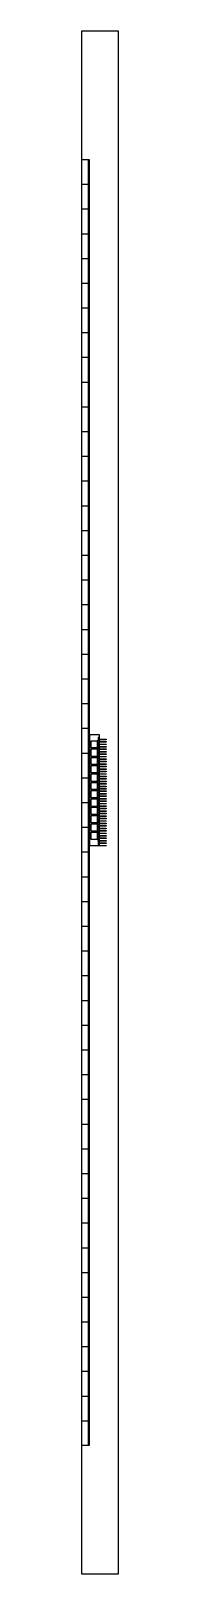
# Model space of a CAD drawing. Extents: x 0 to 0.03, y -0.62 to 0.62.
import ezdxf

# ---------------------------------------------------------------- set-up
doc = ezdxf.new("R2010")
doc.units = 0
for name, color, linetype in [('default', 7, 'CONTINUOUS'), ('layer1', 7, 'CONTINUOUS'), ('layer2', 7, 'CONTINUOUS'), ('layer3', 7, 'CONTINUOUS'), ('layer4', 7, 'CONTINUOUS'), ('layer5', 7, 'CONTINUOUS'), ('layer6', 7, 'CONTINUOUS')]:
    doc.layers.add(name, color=color, linetype=linetype)

msp = doc.modelspace()

# ---------------------------------------------------------------- linework, layer by layer
at = {"layer": 'default'}
for p, q in [((0, 0.624), (0.0294, 0.624)), ((0, 0.52), (0, 0.624)), ((0.0294, 0.624), (0.0294, -0.624)), ((0, -0.624), (0, -0.52)), ((0.0294, -0.624), (0, -0.624))]:
    msp.add_line(p, q, dxfattribs=at)
at = {"layer": 'layer1'}
for p, q in [((0.0123, 0.05), (0.0123, 0.0441)), ((0.0123, 0.0433), (0.0123, 0.0373)), ((0.0123, 0.0365), (0.0123, 0.0306)), ((0.0123, 0.0298), (0.0123, 0.0239)), ((0.0123, 0.0231), (0.0123, 0.0171)), ((0.0123, 0.0163), (0.0123, 0.0104)), ((0.0123, 0.0096), (0.0123, 0.0037)), ((0.0123, 0.0029), (0.0123, -0.0031)), ((0.0123, -0.0039), (0.0123, -0.0098)), ((0.0123, -0.0106), (0.0123, -0.0165)), ((0.0123, -0.0173), (0.0123, -0.0233)), ((0.0123, -0.0241), (0.0123, -0.03))]:
    msp.add_line(p, q, dxfattribs=at)
at = {"layer": 'layer2'}
for p, q in [((0.0065, -0.035), (0.0065, 0.055)), ((0.0065, 0.055), (0.0141, 0.055)), ((0.0075, 0.0441), (0.0075, 0.05)), ((0.0075, 0.05), (0.0123, 0.05)), ((0.0133, 0.0525), (0.0133, 0.05)), ((0.0141, 0.055), (0.0141, 0.0525)), ((0.0123, 0.0441), (0.0075, 0.0441)), ((0.0075, 0.0373), (0.0075, 0.0433)), ((0.0075, 0.0433), (0.0123, 0.0433)), ((0.0123, 0.0441), (0.0123, 0.0433)), ((0.0123, 0.0373), (0.0075, 0.0373)), ((0.0075, 0.0306), (0.0075, 0.0365)), ((0.0075, 0.0365), (0.0123, 0.0365)), ((0.0123, 0.0306), (0.0075, 0.0306)), ((0.0075, 0.0239), (0.0075, 0.0298)), ((0.0075, 0.0298), (0.0123, 0.0298)), ((0.0123, 0.0373), (0.0123, 0.0365)), ((0.0123, 0.0306), (0.0123, 0.0298)), ((0.0123, 0.0239), (0.0075, 0.0239)), ((0.0075, 0.0171), (0.0075, 0.0231)), ((0.0075, 0.0231), (0.0123, 0.0231)), ((0.0123, 0.0171), (0.0075, 0.0171)), ((0.0075, 0.0104), (0.0075, 0.0163)), ((0.0075, 0.0163), (0.0123, 0.0163)), ((0.0123, 0.0239), (0.0123, 0.0231)), ((0.0123, 0.0171), (0.0123, 0.0163)), ((0.0123, 0.0104), (0.0075, 0.0104)), ((0.0075, 0.0037), (0.0075, 0.0096)), ((0.0075, 0.0096), (0.0123, 0.0096)), ((0.0123, 0.0037), (0.0075, 0.0037)), ((0.0075, -0.0031), (0.0075, 0.0029)), ((0.0075, 0.0029), (0.0123, 0.0029)), ((0.0123, 0.0037), (0.0123, 0.0029)), ((0.0123, -0.0031), (0.0075, -0.0031)), ((0.0075, -0.0098), (0.0075, -0.0039)), ((0.0075, -0.0039), (0.0123, -0.0039)), ((0.0123, -0.0098), (0.0075, -0.0098)), ((0.0075, -0.0165), (0.0075, -0.0106)), ((0.0075, -0.0106), (0.0123, -0.0106)), ((0.0123, -0.0031), (0.0123, -0.0039)), ((0.0123, -0.0098), (0.0123, -0.0106)), ((0.0123, -0.0165), (0.0075, -0.0165)), ((0.0075, -0.0233), (0.0075, -0.0173)), ((0.0075, -0.0173), (0.0123, -0.0173)), ((0.0123, -0.0233), (0.0075, -0.0233)), ((0.0075, -0.03), (0.0075, -0.0241)), ((0.0075, -0.0241), (0.0123, -0.0241)), ((0.0123, -0.0165), (0.0123, -0.0173)), ((0.0123, -0.0233), (0.0123, -0.0241)), ((0.0133, -0.035), (0.0065, -0.035)), ((0.0123, -0.03), (0.0075, -0.03)), ((0.0133, -0.03), (0.0133, -0.035))]:
    msp.add_line(p, q, dxfattribs=at)
at = {"layer": 'layer3'}
for p, q in [((0, 0.5), (0, 0.52)), ((0, 0.52), (0.005, 0.52)), ((0.005, 0.52), (0.005, 0.5)), ((0, 0.48), (0, 0.5)), ((0, 0.5), (0.005, 0.5)), ((0.005, 0.5), (0.005, 0.48)), ((0, 0.46), (0, 0.48)), ((0, 0.48), (0.005, 0.48)), ((0.005, 0.48), (0.005, 0.46)), ((0, 0.44), (0, 0.46)), ((0, 0.46), (0.005, 0.46)), ((0.005, 0.46), (0.005, 0.44)), ((0, 0.42), (0, 0.44)), ((0, 0.44), (0.005, 0.44)), ((0.005, 0.44), (0.005, 0.42)), ((0, 0.4), (0, 0.42)), ((0, 0.42), (0.005, 0.42)), ((0.005, 0.42), (0.005, 0.4)), ((0, 0.38), (0, 0.4)), ((0, 0.4), (0.005, 0.4)), ((0.005, 0.4), (0.005, 0.38)), ((0, 0.36), (0, 0.38)), ((0, 0.38), (0.005, 0.38)), ((0.005, 0.38), (0.005, 0.36)), ((0, 0.34), (0, 0.36)), ((0, 0.36), (0.005, 0.36)), ((0.005, 0.36), (0.005, 0.34)), ((0, 0.32), (0, 0.34)), ((0, 0.34), (0.005, 0.34)), ((0.005, 0.34), (0.005, 0.32)), ((0, 0.3), (0, 0.32)), ((0, 0.32), (0.005, 0.32)), ((0.005, 0.32), (0.005, 0.3)), ((0, 0.28), (0, 0.3)), ((0, 0.3), (0.005, 0.3)), ((0.005, 0.3), (0.005, 0.28)), ((0, 0.26), (0, 0.28)), ((0, 0.28), (0.005, 0.28)), ((0.005, 0.28), (0.005, 0.26)), ((0, 0.24), (0, 0.26)), ((0, 0.26), (0.005, 0.26)), ((0.005, 0.26), (0.005, 0.24)), ((0, 0.22), (0, 0.24)), ((0, 0.24), (0.005, 0.24)), ((0.005, 0.24), (0.005, 0.22)), ((0, 0.2), (0, 0.22)), ((0, 0.22), (0.005, 0.22)), ((0.005, 0.22), (0.005, 0.2)), ((0, 0.18), (0, 0.2)), ((0, 0.2), (0.005, 0.2)), ((0.005, 0.2), (0.005, 0.18)), ((0, 0.16), (0, 0.18)), ((0, 0.18), (0.005, 0.18)), ((0.005, 0.18), (0.005, 0.16)), ((0, 0.14), (0, 0.16)), ((0, 0.16), (0.005, 0.16)), ((0.005, 0.16), (0.005, 0.14)), ((0, 0.12), (0, 0.14)), ((0, 0.14), (0.005, 0.14)), ((0.005, 0.14), (0.005, 0.12)), ((0, 0.1), (0, 0.12)), ((0, 0.12), (0.005, 0.12)), ((0.005, 0.12), (0.005, 0.1)), ((0, 0.08), (0, 0.1)), ((0, 0.1), (0.005, 0.1)), ((0.005, 0.1), (0.005, 0.08)), ((0, 0.06), (0, 0.08)), ((0, 0.08), (0.005, 0.08)), ((0.005, 0.08), (0.005, 0.06)), ((0, 0.04), (0, 0.06)), ((0, 0.06), (0.005, 0.06)), ((0.005, 0.06), (0.005, 0.04)), ((0, 0.02), (0, 0.04)), ((0, 0.04), (0.005, 0.04)), ((0.005, 0.04), (0.005, 0.02)), ((0, 0), (0, 0.02)), ((0, 0.02), (0.005, 0.02)), ((0.005, 0.02), (0.005, 0)), ((0, -0.02), (0, 0)), ((0, 0), (0.005, 0)), ((0, -0.04), (0, -0.02)), ((0, -0.02), (0.005, -0.02)), ((0.005, -0.02), (0.005, -0.04)), ((0, -0.06), (0, -0.04)), ((0, -0.04), (0.005, -0.04)), ((0.005, -0.04), (0.005, -0.06)), ((0, -0.08), (0, -0.06)), ((0, -0.06), (0.005, -0.06)), ((0.005, -0.06), (0.005, -0.08)), ((0, -0.1), (0, -0.08)), ((0, -0.08), (0.005, -0.08)), ((0.005, -0.08), (0.005, -0.1)), ((0, -0.12), (0, -0.1)), ((0, -0.1), (0.005, -0.1)), ((0.005, -0.1), (0.005, -0.12)), ((0, -0.14), (0, -0.12)), ((0, -0.12), (0.005, -0.12)), ((0.005, -0.12), (0.005, -0.14)), ((0, -0.16), (0, -0.14)), ((0, -0.14), (0.005, -0.14)), ((0.005, -0.14), (0.005, -0.16)), ((0, -0.18), (0, -0.16)), ((0, -0.16), (0.005, -0.16)), ((0.005, -0.16), (0.005, -0.18)), ((0, -0.2), (0, -0.18)), ((0, -0.18), (0.005, -0.18)), ((0.005, -0.18), (0.005, -0.2)), ((0, -0.22), (0, -0.2)), ((0, -0.2), (0.005, -0.2)), ((0.005, -0.2), (0.005, -0.22)), ((0, -0.24), (0, -0.22)), ((0, -0.22), (0.005, -0.22)), ((0.005, -0.22), (0.005, -0.24)), ((0, -0.26), (0, -0.24)), ((0, -0.24), (0.005, -0.24)), ((0.005, -0.24), (0.005, -0.26)), ((0, -0.28), (0, -0.26)), ((0, -0.26), (0.005, -0.26)), ((0.005, -0.26), (0.005, -0.28)), ((0, -0.3), (0, -0.28)), ((0, -0.28), (0.005, -0.28)), ((0.005, -0.28), (0.005, -0.3)), ((0, -0.32), (0, -0.3)), ((0, -0.3), (0.005, -0.3)), ((0.005, -0.3), (0.005, -0.32)), ((0, -0.34), (0, -0.32)), ((0, -0.32), (0.005, -0.32)), ((0.005, -0.32), (0.005, -0.34)), ((0, -0.36), (0, -0.34)), ((0, -0.34), (0.005, -0.34)), ((0.005, -0.34), (0.005, -0.36)), ((0, -0.38), (0, -0.36)), ((0, -0.36), (0.005, -0.36)), ((0.005, -0.36), (0.005, -0.38)), ((0, -0.4), (0, -0.38)), ((0, -0.38), (0.005, -0.38)), ((0.005, -0.38), (0.005, -0.4)), ((0, -0.42), (0, -0.4)), ((0, -0.4), (0.005, -0.4)), ((0.005, -0.4), (0.005, -0.42)), ((0, -0.44), (0, -0.42)), ((0, -0.42), (0.005, -0.42)), ((0.005, -0.42), (0.005, -0.44)), ((0, -0.46), (0, -0.44)), ((0, -0.44), (0.005, -0.44)), ((0.005, -0.44), (0.005, -0.46)), ((0, -0.48), (0, -0.46)), ((0, -0.46), (0.005, -0.46)), ((0.005, -0.46), (0.005, -0.48)), ((0, -0.5), (0, -0.48)), ((0, -0.48), (0.005, -0.48)), ((0.005, -0.48), (0.005, -0.5)), ((0, -0.52), (0, -0.5)), ((0, -0.5), (0.005, -0.5)), ((0.005, -0.5), (0.005, -0.52)), ((0.005, -0.52), (0, -0.52))]:
    msp.add_line(p, q, dxfattribs=at)
at = {"layer": 'layer4'}
for p, q in [((0.005, 0.52), (0.006, 0.52)), ((0.006, 0.52), (0.006, -0.52)), ((0.005, 0), (0.005, -0.02)), ((0.006, -0.52), (0.005, -0.52))]:
    msp.add_line(p, q, dxfattribs=at)
at = {"layer": 'layer5'}
for p, q in [((0.0133, 0.05), (0.0123, 0.05)), ((0.0133, -0.03), (0.0133, 0.05)), ((0.0123, 0.0104), (0.0123, 0.0096)), ((0.0123, -0.03), (0.0133, -0.03))]:
    msp.add_line(p, q, dxfattribs=at)
at = {"layer": 'layer6'}
for p, q in [((0.0141, 0.0525), (0.0133, 0.0525)), ((0.0141, 0.0525), (0.0141, 0.0513)), ((0.0141, 0.0513), (0.0196, 0.0513)), ((0.0196, 0.0508), (0.0141, 0.0508)), ((0.0141, 0.0508), (0.0141, 0.0493)), ((0.0196, 0.0513), (0.0196, 0.0508)), ((0.0141, 0.0493), (0.0196, 0.0493)), ((0.0196, 0.0488), (0.0141, 0.0488)), ((0.0141, 0.0488), (0.0141, 0.0473)), ((0.0141, 0.0473), (0.0196, 0.0473)), ((0.0196, 0.0468), (0.0141, 0.0468)), ((0.0141, 0.0468), (0.0141, 0.0453)), ((0.0141, 0.0453), (0.0196, 0.0453)), ((0.0196, 0.0448), (0.0141, 0.0448)), ((0.0141, 0.0448), (0.0141, 0.0433)), ((0.0141, 0.0433), (0.0196, 0.0433)), ((0.0196, 0.0428), (0.0141, 0.0428)), ((0.0141, 0.0428), (0.0141, 0.0413)), ((0.0141, 0.0413), (0.0196, 0.0413)), ((0.0196, 0.0408), (0.0141, 0.0408)), ((0.0141, 0.0408), (0.0141, 0.0393)), ((0.0141, 0.0393), (0.0196, 0.0393)), ((0.0196, 0.0388), (0.0141, 0.0388)), ((0.0141, 0.0388), (0.0141, 0.0373)), ((0.0196, 0.0493), (0.0196, 0.0488)), ((0.0196, 0.0473), (0.0196, 0.0468)), ((0.0196, 0.0453), (0.0196, 0.0448)), ((0.0196, 0.0433), (0.0196, 0.0428)), ((0.0196, 0.0413), (0.0196, 0.0408)), ((0.0196, 0.0393), (0.0196, 0.0388)), ((0.0141, 0.0373), (0.0196, 0.0373)), ((0.0196, 0.0368), (0.0141, 0.0368)), ((0.0141, 0.0368), (0.0141, 0.0353)), ((0.0141, 0.0353), (0.0196, 0.0353)), ((0.0196, 0.0348), (0.0141, 0.0348)), ((0.0141, 0.0348), (0.0141, 0.0333)), ((0.0141, 0.0333), (0.0196, 0.0333)), ((0.0196, 0.0328), (0.0141, 0.0328)), ((0.0141, 0.0328), (0.0141, 0.0313)), ((0.0141, 0.0313), (0.0196, 0.0313)), ((0.0196, 0.0308), (0.0141, 0.0308)), ((0.0141, 0.0308), (0.0141, 0.0293)), ((0.0141, 0.0293), (0.0196, 0.0293)), ((0.0196, 0.0288), (0.0141, 0.0288)), ((0.0141, 0.0288), (0.0141, 0.0273)), ((0.0141, 0.0273), (0.0196, 0.0273)), ((0.0196, 0.0268), (0.0141, 0.0268)), ((0.0141, 0.0268), (0.0141, 0.0253)), ((0.0141, 0.0253), (0.0196, 0.0253)), ((0.0196, 0.0373), (0.0196, 0.0368)), ((0.0196, 0.0353), (0.0196, 0.0348)), ((0.0196, 0.0333), (0.0196, 0.0328)), ((0.0196, 0.0313), (0.0196, 0.0308)), ((0.0196, 0.0293), (0.0196, 0.0288)), ((0.0196, 0.0273), (0.0196, 0.0268)), ((0.0196, 0.0253), (0.0196, 0.0248)), ((0.0196, 0.0248), (0.0141, 0.0248)), ((0.0141, 0.0248), (0.0141, 0.0233)), ((0.0141, 0.0233), (0.0196, 0.0233)), ((0.0196, 0.0228), (0.0141, 0.0228)), ((0.0141, 0.0228), (0.0141, 0.0213)), ((0.0141, 0.0213), (0.0196, 0.0213)), ((0.0196, 0.0208), (0.0141, 0.0208)), ((0.0141, 0.0208), (0.0141, 0.0193)), ((0.0141, 0.0193), (0.0196, 0.0193)), ((0.0196, 0.0188), (0.0141, 0.0188)), ((0.0141, 0.0188), (0.0141, 0.0173)), ((0.0141, 0.0173), (0.0196, 0.0173)), ((0.0196, 0.0168), (0.0141, 0.0168)), ((0.0141, 0.0168), (0.0141, 0.0153)), ((0.0141, 0.0153), (0.0196, 0.0153)), ((0.0196, 0.0148), (0.0141, 0.0148)), ((0.0141, 0.0148), (0.0141, 0.0133)), ((0.0141, 0.0133), (0.0196, 0.0133)), ((0.0196, 0.0128), (0.0141, 0.0128)), ((0.0141, 0.0128), (0.0141, 0.0113)), ((0.0196, 0.0233), (0.0196, 0.0228)), ((0.0196, 0.0213), (0.0196, 0.0208)), ((0.0196, 0.0193), (0.0196, 0.0188)), ((0.0196, 0.0173), (0.0196, 0.0168)), ((0.0196, 0.0153), (0.0196, 0.0148)), ((0.0196, 0.0133), (0.0196, 0.0128)), ((0.0141, 0.0113), (0.0196, 0.0113)), ((0.0196, 0.0108), (0.0141, 0.0108)), ((0.0141, 0.0108), (0.0141, 0.0093)), ((0.0141, 0.0093), (0.0196, 0.0093)), ((0.0196, 0.0088), (0.0141, 0.0088)), ((0.0141, 0.0088), (0.0141, 0.0073)), ((0.0141, 0.0073), (0.0196, 0.0073)), ((0.0196, 0.0068), (0.0141, 0.0068)), ((0.0141, 0.0068), (0.0141, 0.0053)), ((0.0141, 0.0053), (0.0196, 0.0053)), ((0.0196, 0.0048), (0.0141, 0.0048)), ((0.0141, 0.0048), (0.0141, 0.0033)), ((0.0141, 0.0033), (0.0196, 0.0033)), ((0.0196, 0.0028), (0.0141, 0.0028)), ((0.0141, 0.0028), (0.0141, 0.0013)), ((0.0141, 0.0013), (0.0196, 0.0013)), ((0.0196, 0.0008), (0.0141, 0.0008)), ((0.0141, 0.0008), (0.0141, -0.0007)), ((0.0196, 0.0113), (0.0196, 0.0108)), ((0.0196, 0.0093), (0.0196, 0.0088)), ((0.0196, 0.0073), (0.0196, 0.0068)), ((0.0196, 0.0053), (0.0196, 0.0048)), ((0.0196, 0.0033), (0.0196, 0.0028)), ((0.0196, 0.0013), (0.0196, 0.0008)), ((0.0141, -0.0007), (0.0196, -0.0007)), ((0.0196, -0.0012), (0.0141, -0.0012)), ((0.0141, -0.0012), (0.0141, -0.0027)), ((0.0141, -0.0027), (0.0196, -0.0027)), ((0.0196, -0.0032), (0.0141, -0.0032)), ((0.0141, -0.0032), (0.0141, -0.0047)), ((0.0141, -0.0047), (0.0196, -0.0047)), ((0.0196, -0.0052), (0.0141, -0.0052)), ((0.0141, -0.0052), (0.0141, -0.0067)), ((0.0141, -0.0067), (0.0196, -0.0067)), ((0.0196, -0.0072), (0.0141, -0.0072)), ((0.0141, -0.0072), (0.0141, -0.0087)), ((0.0141, -0.0087), (0.0196, -0.0087)), ((0.0141, -0.0092), (0.0141, -0.0107)), ((0.0196, -0.0092), (0.0141, -0.0092)), ((0.0141, -0.0107), (0.0196, -0.0107)), ((0.0196, -0.0112), (0.0141, -0.0112)), ((0.0141, -0.0112), (0.0141, -0.0127)), ((0.0196, -0.0007), (0.0196, -0.0012)), ((0.0196, -0.0027), (0.0196, -0.0032)), ((0.0196, -0.0047), (0.0196, -0.0052)), ((0.0196, -0.0067), (0.0196, -0.0072)), ((0.0196, -0.0087), (0.0196, -0.0092)), ((0.0196, -0.0107), (0.0196, -0.0112)), ((0.0141, -0.0127), (0.0196, -0.0127)), ((0.0196, -0.0132), (0.0141, -0.0132)), ((0.0141, -0.0132), (0.0141, -0.0147)), ((0.0141, -0.0147), (0.0196, -0.0147)), ((0.0196, -0.0152), (0.0141, -0.0152)), ((0.0141, -0.0152), (0.0141, -0.0167)), ((0.0141, -0.0167), (0.0196, -0.0167)), ((0.0196, -0.0172), (0.0141, -0.0172)), ((0.0141, -0.0172), (0.0141, -0.0187)), ((0.0141, -0.0187), (0.0196, -0.0187)), ((0.0196, -0.0192), (0.0141, -0.0192)), ((0.0141, -0.0192), (0.0141, -0.0207)), ((0.0141, -0.0207), (0.0196, -0.0207)), ((0.0196, -0.0212), (0.0141, -0.0212)), ((0.0141, -0.0212), (0.0141, -0.0227)), ((0.0141, -0.0227), (0.0196, -0.0227)), ((0.0196, -0.0232), (0.0141, -0.0232)), ((0.0141, -0.0232), (0.0141, -0.0247)), ((0.0141, -0.0247), (0.0196, -0.0247)), ((0.0196, -0.0127), (0.0196, -0.0132)), ((0.0196, -0.0147), (0.0196, -0.0152)), ((0.0196, -0.0167), (0.0196, -0.0172)), ((0.0196, -0.0187), (0.0196, -0.0192)), ((0.0196, -0.0207), (0.0196, -0.0212)), ((0.0196, -0.0227), (0.0196, -0.0232)), ((0.0196, -0.0247), (0.0196, -0.0252)), ((0.0196, -0.035), (0.0133, -0.035)), ((0.0196, -0.0252), (0.0141, -0.0252)), ((0.0141, -0.0252), (0.0141, -0.0267)), ((0.0141, -0.0267), (0.0196, -0.0267)), ((0.0196, -0.0272), (0.0141, -0.0272)), ((0.0141, -0.0272), (0.0141, -0.0287)), ((0.0141, -0.0287), (0.0196, -0.0287)), ((0.0196, -0.0292), (0.0141, -0.0292)), ((0.0141, -0.0292), (0.0141, -0.0307)), ((0.0141, -0.0307), (0.0196, -0.0307)), ((0.0196, -0.0312), (0.0141, -0.0312)), ((0.0141, -0.0312), (0.0141, -0.0327)), ((0.0141, -0.0327), (0.0196, -0.0327)), ((0.0196, -0.0332), (0.0141, -0.0332)), ((0.0141, -0.0332), (0.0141, -0.0347)), ((0.0141, -0.0347), (0.0196, -0.0347)), ((0.0196, -0.0267), (0.0196, -0.0272)), ((0.0196, -0.0287), (0.0196, -0.0292)), ((0.0196, -0.0307), (0.0196, -0.0312)), ((0.0196, -0.0327), (0.0196, -0.0332)), ((0.0196, -0.0347), (0.0196, -0.035))]:
    msp.add_line(p, q, dxfattribs=at)

doc.saveas('drawing.dxf')
